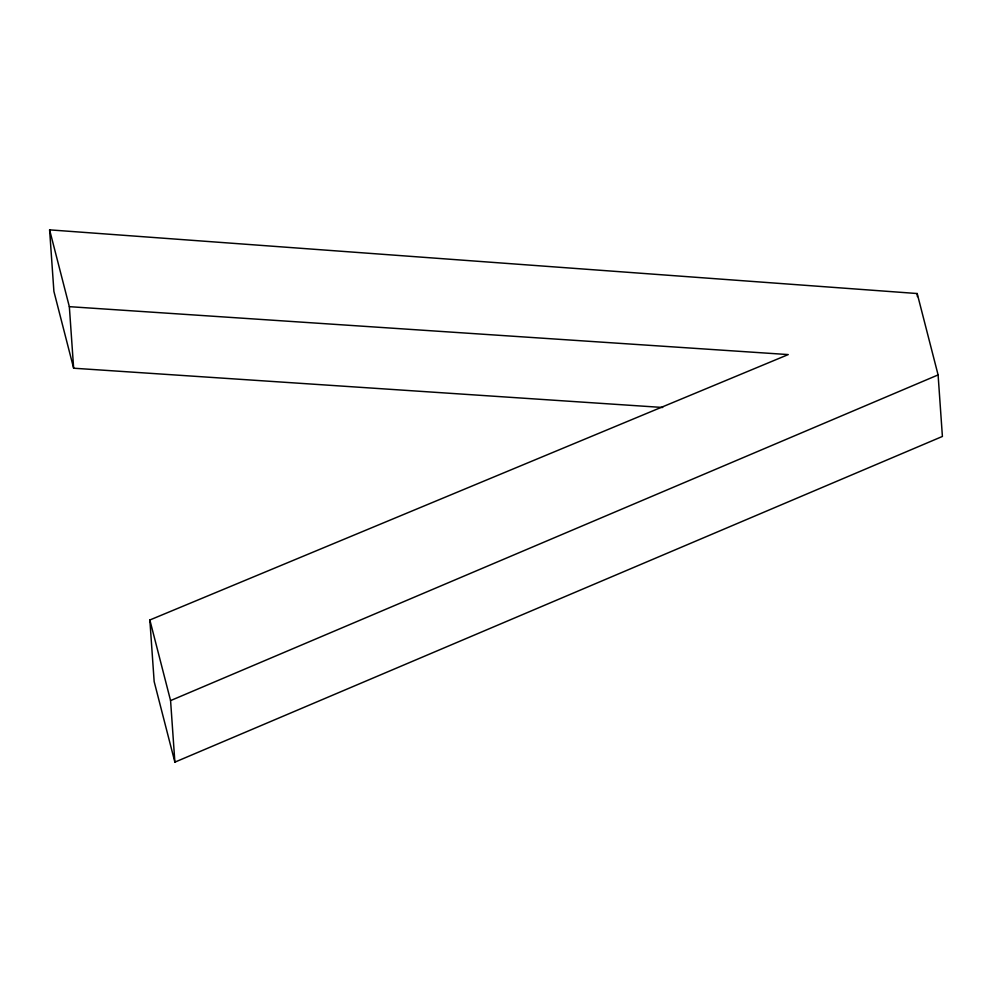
<?xml version="1.0" encoding="UTF-8"?>
<svg xmlns="http://www.w3.org/2000/svg" width="992" height="992" viewBox="0 0 992 992"><rect width="100%" height="100%" fill="white"/><g stroke="black" fill="none" stroke-linecap="round" stroke-linejoin="round"><path stroke-width="1.49" d="M938.097 374.914L942.4 436.455L174.877 762.141L170.574 700.6L938.097 374.914L917.191 293.533L49.6 229.859L53.903 291.4L73.644 368.218L662.681 407.476M174.877 762.141L154.157 681.541L149.854 619.988L788.243 354.578L69.341 306.664L49.6 229.859M149.854 619.988L170.574 700.6M917.191 293.533L917.402 296.608M69.341 306.664L73.644 368.218"/></g></svg>
